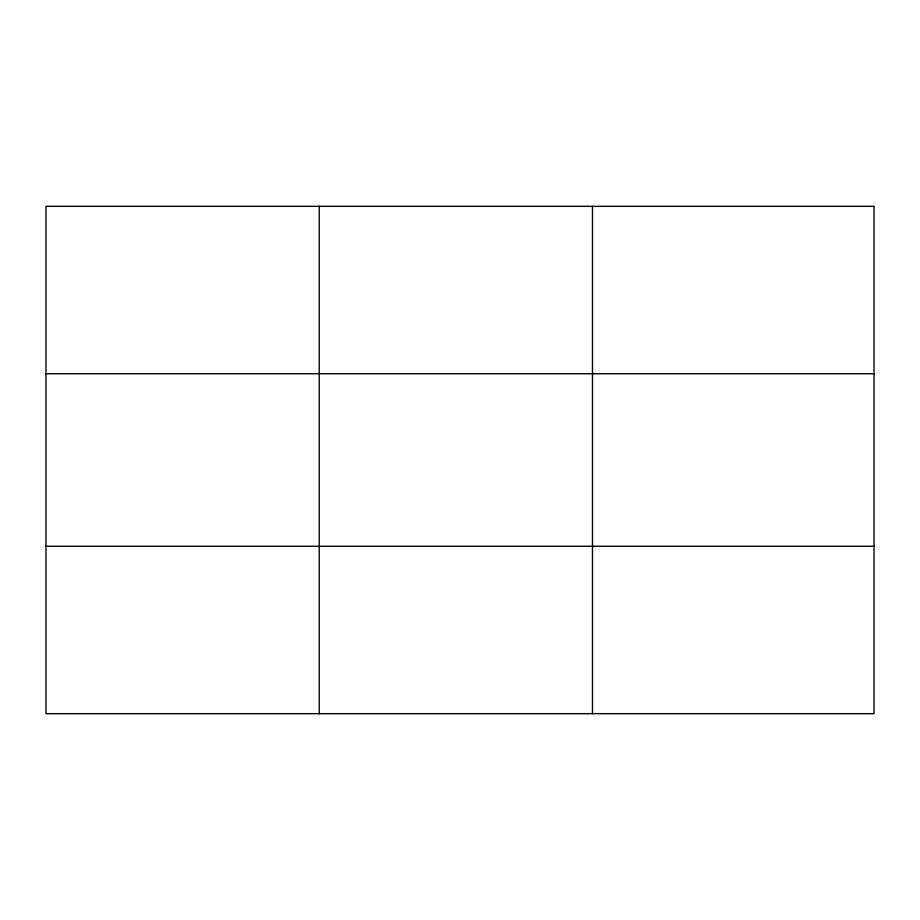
<?xml version="1.0" encoding="UTF-8"?>
<svg xmlns="http://www.w3.org/2000/svg" width="920" height="920" viewBox="0 0 920 920"><rect width="100%" height="100%" fill="white"/><g stroke="black" fill="none" stroke-linecap="round" stroke-linejoin="round"><path stroke-width="1.38" d="M592.48 713.667L592.48 206.333M46 373.75L874 373.75M46 546.25L874 546.25M319.24 206.333L319.24 713.667M874 206.333L874 713.667L46 713.667L46 206.333L874 206.333"/></g></svg>
